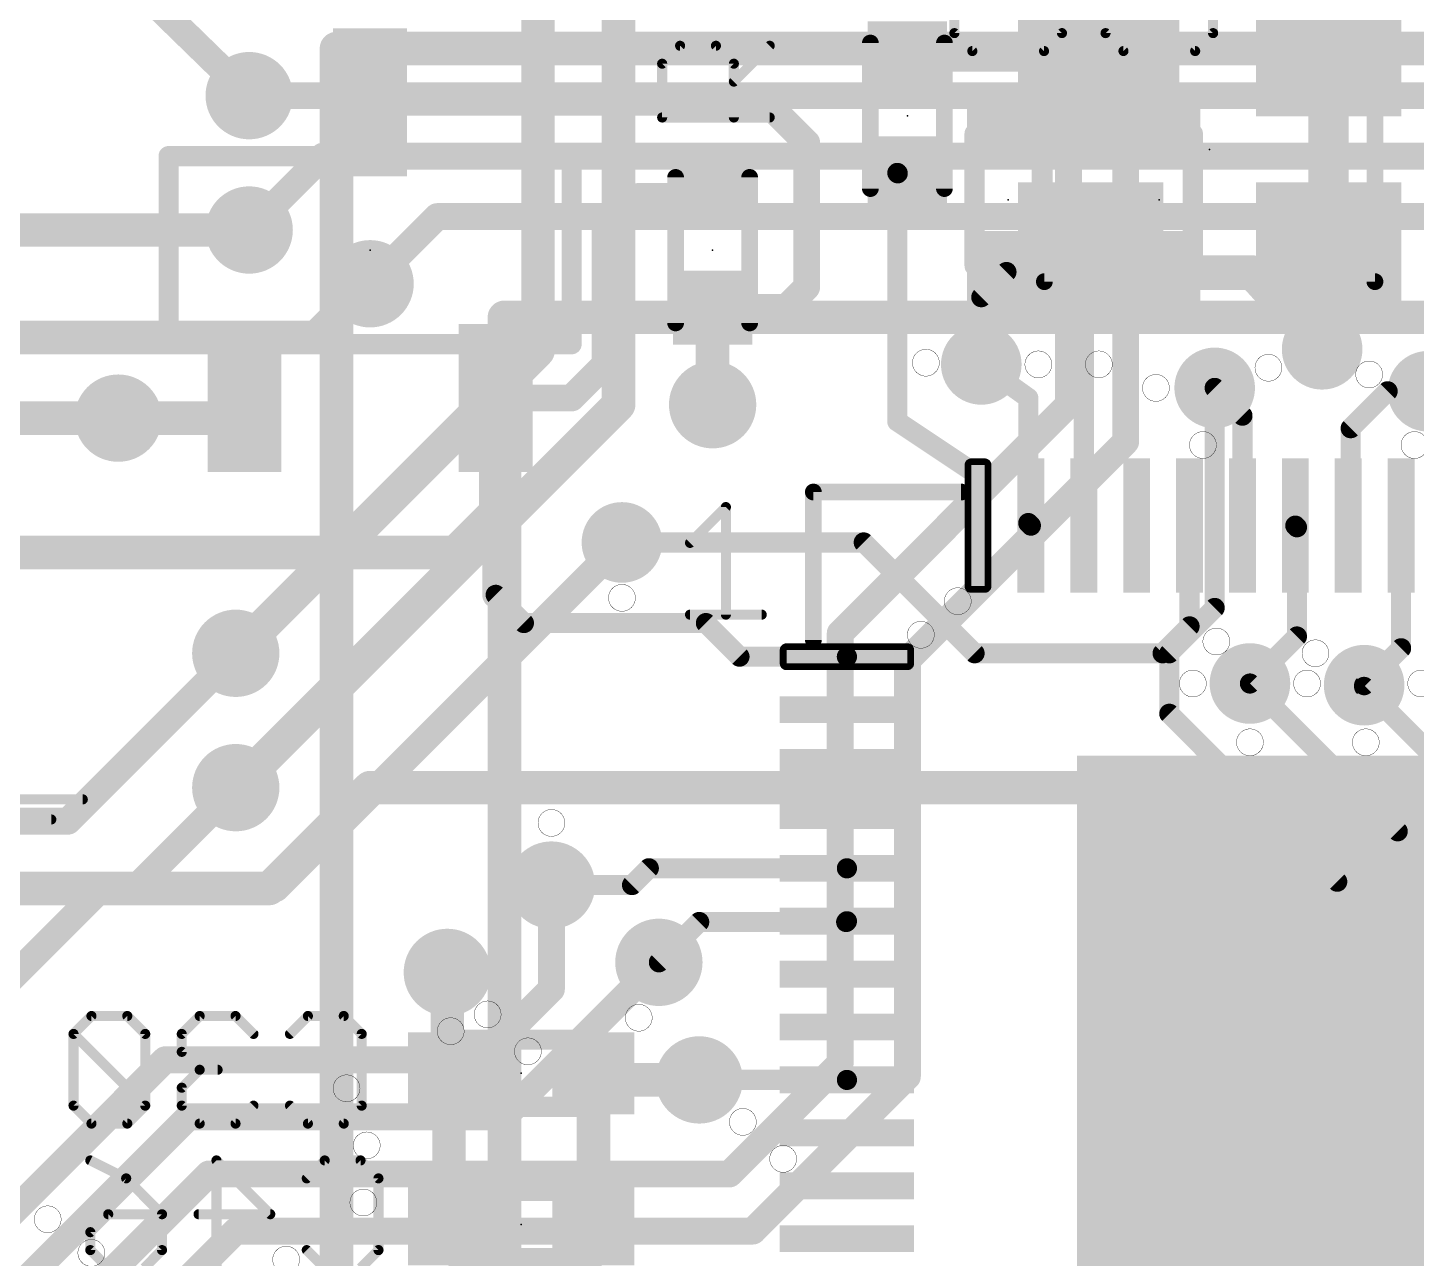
# Model space of a CAD drawing. Extents: x -18 to 144, y -21 to 125.
# Drawn here: x 43.38 to 53.89, y 69.85 to 79.15 of the extents above; entities that cross this region are included whole.
import ezdxf

# ---------------------------------------------------------------- set-up
doc = ezdxf.new("R2010")
doc.units = 0
for name, color, linetype in [('1', 22, 'CONTINUOUS'), ('114', 4, 'CONTINUOUS'), ('15', 23, 'CONTINUOUS'), ('16', 132, 'CONTINUOUS'), ('18', 110, 'CONTINUOUS'), ('2', 110, 'CONTINUOUS'), ('21', 253, 'CONTINUOUS'), ('22', 251, 'CONTINUOUS'), ('23', 53, 'CONTINUOUS'), ('24', 53, 'CONTINUOUS'), ('25', 253, 'CONTINUOUS'), ('28', 251, 'CONTINUOUS')]:
    doc.layers.add(name, color=color, linetype=linetype)

# ---------------------------------------------------------------- blocks, each defined once
blk = doc.blocks.new('RECT')
blk.add_solid([(-0.5, -0.5), (0.5, -0.5), (-0.5, 0.5), (0.5, 0.5)])
blk = doc.blocks.new('RECT32512X162560R50')
at = {"const_width": 0.0508}
blk.add_lwpolyline([(0.0762, -0.4572), (0.0762, 0.4572, 0.4142), (0.0508, 0.4826), (-0.0508, 0.4826, 0.4142), (-0.0762, 0.4572), (-0.0762, -0.4572, 0.4142), (-0.0508, -0.4826), (0.0508, -0.4826, 0.4142)], format="xyb", close=True, dxfattribs=at)
blk.add_solid([(-0.0635, -0.4699), (0.0635, -0.4699), (-0.0635, 0.4699), (0.0635, 0.4699)])
blk = doc.blocks.new('ROUNDV')
at = {"const_width": 0.5}
blk.add_lwpolyline([(0, -0.25, 1), (0, 0.25, 1), (0, -0.25)], format="xyb", dxfattribs=at)

msp = doc.modelspace()

# ---------------------------------------------------------------- linework, layer by layer
at = {"layer": '1'}
for points, const_width in [([(51.2064, 78.8956), (51.2064, 80.6196)], 0.3048), ([(53.224, 78.932), (53.224, 79.8559)], 0.3048), ([(45.0596, 78.6384), (44.069, 79.6036)], 0.2032), ([(53.224, 78.932), (53.224, 77.532)], 0.3048), ([(50.038, 78.921), (51.413, 78.921)], 0.2032), ([(51.362, 78.74), (51.2064, 78.8956)], 0.254), ([(51.362, 78.74), (51.424, 78.932)], 0.254), ([(51.413, 78.921), (51.424, 78.932)], 0.2032), ([(45.974, 78.5876), (48.9712, 78.5876)], 0.2032), ([(48.9712, 78.5876), (49.276, 78.2828)], 0.2032), ([(49.276, 78.2828), (49.276, 77.1906)], 0.2032), ([(49.965, 78.051), (49.9618, 78.0542)], 0.1524), ([(49.9618, 78.0542), (49.9618, 76.1746)], 0.1524), ([(50.038, 78.051), (49.965, 78.051)], 0.1524), ([(47.752, 77.6224), (48.006, 77.8764)], 0.2032), ([(48.006, 77.8764), (48.5362, 77.8764)], 0.2032), ([(48.5362, 77.8764), (48.5648, 77.905)], 0.2032), ([(47.752, 76.6064), (47.752, 77.6224)], 0.2032), ([(51.372, 77.226), (51.424, 77.532)], 0.1524), ([(53.2003, 77.5335), (53.1749, 77.5081)], 0.3048), ([(53.1749, 77.5081), (53.1749, 76.7207)], 0.3048), ([(53.278, 77.532), (53.2003, 77.5335)], 0.3048), ([(53.224, 77.532), (53.278, 77.532)], 0.3048), ([(49.276, 77.1906), (49.1236, 77.0382)], 0.2032), ([(51.372, 75.3872), (51.372, 77.226)], 0.1524), ([(48.5648, 77.035), (48.5648, 76.3016)], 0.254), ([(48.568, 77.0382), (48.5648, 77.035)], 0.2032), ([(49.1236, 77.0382), (48.568, 77.0382)], 0.2032), ([(47.498, 76.3524), (47.752, 76.6064)], 0.2032), ([(50.5968, 76.6064), (50.9524, 76.3524)], 0.1524), ([(44.8716, 76.2), (45.024, 76.3524)], 0.254), ([(46.924, 76.3524), (46.924, 75.4888)], 0.254), ([(46.924, 76.3524), (47.498, 76.3524)], 0.2032), ([(52.572, 76.2187), (52.3621, 76.4286)], 0.1524), ([(53.3908, 76.1238), (53.6702, 76.4032)], 0.1524), ([(53.6702, 76.4032), (53.975, 76.4032)], 0.1524), ([(50.9524, 76.3524), (50.9524, 75.4068)], 0.1524), ([(42.8498, 76.2), (44.069, 76.2)], 0.254), ([(44.069, 76.2), (44.8716, 76.2)], 0.254), ([(49.9618, 76.1746), (50.572, 75.7682)], 0.1524), ([(52.572, 75.3872), (52.572, 76.2187)], 0.1524), ([(53.3908, 75.3872), (53.3908, 76.1238)], 0.1524), ([(50.572, 75.7682), (50.572, 75.3872)], 0.1524), ([(46.6192, 75.184), (46.924, 75.4888)], 0.254), ([(46.924, 75.4888), (46.924, 74.864)], 0.2032), ([(50.9524, 75.4068), (50.972, 75.3872)], 0.1524), ([(52.172, 75.3872), (52.172, 74.6256)], 0.1524), ([(52.972, 75.3872), (52.9844, 75.3748)], 0.1524), ([(52.9844, 75.3748), (52.9844, 74.549)], 0.1524), ([(53.372, 75.3872), (53.3527, 75.3872)], 0.1524), ([(53.372, 75.3872), (53.3908, 75.3872)], 0.1524), ([(53.772, 75.3872), (53.772, 74.4599)], 0.1524), ([(42.926, 75.184), (46.6192, 75.184)], 0.254), ([(49.7078, 75.2602), (47.879, 75.2602)], 0.1524), ([(50.546, 74.422), (49.7078, 75.2602)], 0.1524), ([(47.1374, 74.6506), (46.924, 74.864)], 0.1524), ([(48.514, 74.6506), (47.1374, 74.6506)], 0.1524), ([(48.514, 74.6506), (48.768, 74.3966)], 0.1524), ([(52.172, 74.6256), (51.9684, 74.422)], 0.1524), ([(52.9844, 74.549), (52.6288, 74.1934)], 0.1524), ([(44.958, 74.422), (43.688, 73.152)], 0.2032), ([(48.768, 74.3966), (49.5802, 74.3966)], 0.1524), ([(49.5548, 74.3966), (49.5808, 74.396)], 0.1524), ([(49.5802, 74.3966), (49.5808, 74.396)], 0.1524), ([(51.9684, 74.422), (50.546, 74.422)], 0.1524), ([(53.772, 74.4599), (53.4924, 74.1807)], 0.1524), ([(44.9352, 73.3832), (44.196, 72.644)], 0.2032), ([(44.958, 73.406), (44.9352, 73.406)], 0.2032), ([(44.9352, 73.406), (44.9352, 73.3832)], 0.2032), ([(43.688, 73.152), (40.168, 73.152)], 0.2032), ([(47.9552, 72.6694), (48.0822, 72.7964)], 0.1524), ([(48.0822, 72.7964), (49.5804, 72.7964)], 0.1524), ([(49.5804, 72.7964), (49.5808, 72.796)], 0.1524), ([(44.196, 72.644), (40.414, 72.644)], 0.2032), ([(47.3456, 72.6694), (47.9552, 72.6694)], 0.1524), ([(48.1584, 72.0852), (48.4632, 72.39)], 0.1524), ([(48.4632, 72.39), (49.5748, 72.39)], 0.1524), ([(49.5748, 72.39), (49.5808, 72.396)], 0.1524), ([(48.4632, 71.1962), (49.5806, 71.1962)], 0.1524), ([(49.5806, 71.1962), (49.5808, 71.196)], 0.1524)]:
    msp.add_lwpolyline(points, dxfattribs=dict(at, const_width=const_width))
for points, const_width in [([(53.3002, 78.932, 1), (53.1478, 78.932)], 0.1524), ([(50.038, 78.9718, 1), (50.038, 78.8702)], 0.1016), ([(51.2513, 78.9405, 1), (51.1615, 78.8507)], 0.127), ([(51.4844, 78.9125, 1), (51.3636, 78.9515)], 0.127), ([(51.3771, 78.9569, 1), (51.4489, 78.8851)], 0.1016), ([(51.4599, 78.8961, 1), (51.3881, 78.9679)], 0.1016), ([(51.413, 78.8702, 1), (51.413, 78.9718)], 0.1016), ([(53.1478, 78.932, 1), (53.3002, 78.932)], 0.1524), ([(51.1302, 78.8956, 1), (51.2826, 78.8956)], 0.1524), ([(51.3016, 78.7595, 1), (51.4224, 78.7205)], 0.127), ([(51.3171, 78.6951, 1), (51.4069, 78.7849)], 0.127), ([(45.0241, 78.602, 1), (45.0951, 78.6748)], 0.1016), ([(45.974, 78.6384, 1), (45.974, 78.5368)], 0.1016), ([(49.0071, 78.6235, 1), (48.9353, 78.5517)], 0.1016), ([(48.9712, 78.5368, 1), (48.9712, 78.6384)], 0.1016), ([(49.3268, 78.2828, 1), (49.2252, 78.2828)], 0.1016), ([(49.2401, 78.2469, 1), (49.3119, 78.3187)], 0.1016), ([(49.9999, 78.0542, 1), (49.9237, 78.0542)], 0.0762), ([(49.9887, 78.0811, 1), (49.9349, 78.0273)], 0.0762), ([(49.965, 78.0891, 1), (49.965, 78.0129)], 0.0762), ([(49.9381, 78.0241, 1), (49.9919, 78.0779)], 0.0762), ([(50.038, 78.0129, 1), (50.038, 78.0891)], 0.0762), ([(48.006, 77.9272, 1), (48.006, 77.8256)], 0.1016), ([(48.0419, 77.8405, 1), (47.9701, 77.9123)], 0.1016), ([(48.5003, 77.9123, 1), (48.5721, 77.8405)], 0.1016), ([(48.6007, 77.8691, 1), (48.5289, 77.9409)], 0.1016), ([(48.5362, 77.8256, 1), (48.5362, 77.9272)], 0.1016), ([(47.8028, 77.6224, 1), (47.7012, 77.6224)], 0.1016), ([(47.7161, 77.6583, 1), (47.7879, 77.5865)], 0.1016), ([(51.4616, 77.5256, 1), (51.3864, 77.5384)], 0.0762), ([(53.2511, 77.5081, 1), (53.0987, 77.5081)], 0.1524), ([(53.121, 77.562, 1), (53.2288, 77.4542)], 0.1524), ([(53.2018, 77.6097, 1), (53.1988, 77.4573)], 0.1524), ([(53.2542, 77.4796, 1), (53.1464, 77.5874)], 0.1524), ([(53.224, 77.6082, 1), (53.224, 77.4558)], 0.1524), ([(53.1478, 77.532, 1), (53.3002, 77.532)], 0.1524), ([(53.2765, 77.4558, 1), (53.2795, 77.6082)], 0.1524), ([(53.278, 77.4558, 1), (53.278, 77.6082)], 0.1524), ([(49.3119, 77.1547, 1), (49.2401, 77.2265)], 0.1016), ([(51.4101, 77.226, 1), (51.3339, 77.226)], 0.0762), ([(49.2252, 77.1906, 1), (49.3268, 77.1906)], 0.1016), ([(51.3344, 77.2324, 1), (51.4096, 77.2196)], 0.0762), ([(48.6283, 77.035, 1), (48.5013, 77.035)], 0.127), ([(48.5289, 77.0709, 1), (48.6007, 76.9991)], 0.1016), ([(48.568, 77.089, 1), (48.568, 76.9874)], 0.1016), ([(48.6039, 77.0023, 1), (48.5321, 77.0741)], 0.1016), ([(49.0877, 77.0741, 1), (49.1595, 77.0023)], 0.1016), ([(49.1236, 76.9874, 1), (49.1236, 77.089)], 0.1016), ([(53.0987, 76.7207, 1), (53.2511, 76.7207)], 0.1524), ([(47.7879, 76.5705, 1), (47.7161, 76.6423)], 0.1016), ([(50.6189, 76.6374, 1), (50.5747, 76.5754)], 0.0762), ([(47.7012, 76.6064, 1), (47.8028, 76.6064)], 0.1016), ([(45.0689, 76.3075, 1), (44.9791, 76.3973)], 0.127), ([(46.9875, 76.3524, 1), (46.8605, 76.3524)], 0.127), ([(46.924, 76.4032, 1), (46.924, 76.3016)], 0.1016), ([(47.498, 76.3016, 1), (47.498, 76.4032)], 0.1016), ([(52.389, 76.4555, 1), (52.3352, 76.4017)], 0.0762), ([(53.6702, 76.4413, 1), (53.6702, 76.3651)], 0.0762), ([(53.6971, 76.3763, 1), (53.6433, 76.4301)], 0.0762), ([(47.4621, 76.3883, 1), (47.5339, 76.3165)], 0.1016), ([(48.5013, 76.3016, 1), (48.6283, 76.3016)], 0.127), ([(50.9905, 76.3524, 1), (50.9143, 76.3524)], 0.0762), ([(50.9303, 76.3214, 1), (50.9745, 76.3834)], 0.0762), ([(44.069, 76.2635, 1), (44.069, 76.1365)], 0.127), ([(44.069, 76.1365, 1), (44.069, 76.2635)], 0.127), ([(44.8267, 76.2449, 1), (44.9165, 76.1551)], 0.127), ([(44.8716, 76.1365, 1), (44.8716, 76.2635)], 0.127), ([(49.9829, 76.2063, 1), (49.9407, 76.1429)], 0.0762), ([(52.6101, 76.2187, 1), (52.5339, 76.2187)], 0.0762), ([(52.5451, 76.1918, 1), (52.5989, 76.2456)], 0.0762), ([(49.9237, 76.1746, 1), (49.9999, 76.1746)], 0.0762), ([(53.4289, 76.1238, 1), (53.3527, 76.1238)], 0.0762), ([(53.3639, 76.1507, 1), (53.4177, 76.0969)], 0.0762), ([(50.6101, 75.7682, 1), (50.5339, 75.7682)], 0.0762), ([(50.5509, 75.7365, 1), (50.5931, 75.7999)], 0.0762), ([(46.9689, 75.4439, 1), (46.8791, 75.5337)], 0.127), ([(46.8605, 75.4888, 1), (46.9875, 75.4888)], 0.127), ([(46.9748, 75.4888, 1), (46.8732, 75.4888)], 0.1016), ([(50.5339, 75.3872, 1), (50.6101, 75.3872)], 0.0762), ([(50.9143, 75.4068, 1), (50.9905, 75.4068)], 0.0762), ([(50.9793, 75.4337, 1), (50.9255, 75.3799)], 0.0762), ([(50.9451, 75.3603, 1), (50.9989, 75.4141)], 0.0762), ([(51.3339, 75.3872, 1), (51.4101, 75.3872)], 0.0762), ([(52.2101, 75.3872, 1), (52.1339, 75.3872)], 0.0762), ([(52.5339, 75.3872, 1), (52.6101, 75.3872)], 0.0762), ([(52.9989, 75.4141, 1), (52.9451, 75.3603)], 0.0762), ([(53.0225, 75.3748, 1), (52.9463, 75.3748)], 0.0762), ([(52.9575, 75.3479, 1), (53.0113, 75.4017)], 0.0762), ([(53.3527, 75.4253, 1), (53.3527, 75.3491)], 0.0762), ([(53.372, 75.4253, 1), (53.372, 75.3491)], 0.0762), ([(53.3527, 75.3872, 1), (53.4289, 75.3872)], 0.0762), ([(53.372, 75.3491, 1), (53.372, 75.4253)], 0.0762), ([(53.3908, 75.3491, 1), (53.3908, 75.4253)], 0.0762), ([(53.8101, 75.3872, 1), (53.7339, 75.3872)], 0.0762), ([(46.6192, 75.1205, 1), (46.6192, 75.2475)], 0.127), ([(47.879, 75.2983, 1), (47.879, 75.2221)], 0.0762), ([(49.7347, 75.2871, 1), (49.6809, 75.2333)], 0.0762), ([(49.7078, 75.2221, 1), (49.7078, 75.2983)], 0.0762), ([(46.5743, 75.2289, 1), (46.6641, 75.1391)], 0.127), ([(46.8732, 74.864, 1), (46.9748, 74.864)], 0.1016), ([(46.9509, 74.8909, 1), (46.8971, 74.8371)], 0.0762), ([(47.1374, 74.6887, 1), (47.1374, 74.6125)], 0.0762), ([(47.1105, 74.6237, 1), (47.1643, 74.6775)], 0.0762), ([(48.5409, 74.6775, 1), (48.4871, 74.6237)], 0.0762), ([(48.514, 74.6125, 1), (48.514, 74.6887)], 0.0762), ([(52.1989, 74.5987, 1), (52.1451, 74.6525)], 0.0762), ([(52.1339, 74.6256, 1), (52.2101, 74.6256)], 0.0762), ([(52.9463, 74.549, 1), (53.0225, 74.549)], 0.0762), ([(53.0113, 74.5221, 1), (52.9575, 74.5759)], 0.0762), ([(44.9939, 74.3861, 1), (44.9221, 74.4579)], 0.1016), ([(48.768, 74.4347, 1), (48.768, 74.3585)], 0.0762), ([(48.7411, 74.3697, 1), (48.7949, 74.4235)], 0.0762), ([(49.5557, 74.4347, 1), (49.5539, 74.3585)], 0.0762), ([(49.6071, 74.4235, 1), (49.5533, 74.3697)], 0.0762), ([(49.5539, 74.3691, 1), (49.6077, 74.4229)], 0.0762), ([(49.5799, 74.3579, 1), (49.5817, 74.4341)], 0.0762), ([(49.5802, 74.3585, 1), (49.5802, 74.4347)], 0.0762), ([(50.546, 74.4601, 1), (50.546, 74.3839)], 0.0762), ([(50.5191, 74.3951, 1), (50.5729, 74.4489)], 0.0762), ([(51.9415, 74.4489, 1), (51.9953, 74.3951)], 0.0762), ([(51.9684, 74.3839, 1), (51.9684, 74.4601)], 0.0762), ([(53.7339, 74.4599, 1), (53.8101, 74.4599)], 0.0762), ([(53.7989, 74.4329, 1), (53.7451, 74.4869)], 0.0762), ([(52.6019, 74.2203, 1), (52.6557, 74.1665)], 0.0762), ([(53.4655, 74.2077, 1), (53.5193, 74.1537)], 0.0762), ([(44.9352, 73.4568, 1), (44.9352, 73.3552)], 0.1016), ([(44.986, 73.406, 1), (44.8844, 73.406)], 0.1016), ([(44.8844, 73.3832, 1), (44.986, 73.3832)], 0.1016), ([(44.9711, 73.3473, 1), (44.8993, 73.4191)], 0.1016), ([(44.958, 73.3552, 1), (44.958, 73.4568)], 0.1016), ([(43.6521, 73.1879, 1), (43.7239, 73.1161)], 0.1016), ([(43.688, 73.1012, 1), (43.688, 73.2028)], 0.1016), ([(48.0822, 72.8345, 1), (48.0822, 72.7583)], 0.0762), ([(48.1091, 72.7695, 1), (48.0553, 72.8233)], 0.0762), ([(49.6073, 72.8233, 1), (49.5535, 72.7695)], 0.0762), ([(49.5539, 72.7691, 1), (49.6077, 72.8229)], 0.0762), ([(49.5804, 72.7583, 1), (49.5804, 72.8345)], 0.0762), ([(44.1601, 72.6799, 1), (44.2319, 72.6081)], 0.1016), ([(44.196, 72.5932, 1), (44.196, 72.6948)], 0.1016), ([(47.3456, 72.7075, 1), (47.3456, 72.6313)], 0.0762), ([(47.9283, 72.6963, 1), (47.9821, 72.6425)], 0.0762), ([(47.9552, 72.6313, 1), (47.9552, 72.7075)], 0.0762), ([(48.4632, 72.4281, 1), (48.4632, 72.3519)], 0.0762), ([(48.4901, 72.3631, 1), (48.4363, 72.4169)], 0.0762), ([(49.6077, 72.3691, 1), (49.5539, 72.4229)], 0.0762), ([(49.5748, 72.3519, 1), (49.5748, 72.4281)], 0.0762), ([(49.5479, 72.4169, 1), (49.6017, 72.3631)], 0.0762), ([(48.1315, 72.1121, 1), (48.1853, 72.0583)], 0.0762), ([(48.4632, 71.2343, 1), (48.4632, 71.1581)], 0.0762), ([(49.6075, 71.2231, 1), (49.5537, 71.1693)], 0.0762), ([(49.5539, 71.1691, 1), (49.6077, 71.2229)], 0.0762), ([(49.5806, 71.1581, 1), (49.5806, 71.2343)], 0.0762)]:
    msp.add_lwpolyline(points, format="xyb", dxfattribs=dict(at, const_width=const_width))
at = {"layer": '114', "const_width": 0.0025}
for points in [[(50.1777, 76.5175, 1), (50.1777, 76.7207, 1), (50.1777, 76.5175)], [(51.0286, 76.5048, 1), (51.0286, 76.708, 1), (51.0286, 76.5048)], [(51.4858, 76.5048, 1), (51.4858, 76.708, 1), (51.4858, 76.5048)], [(52.7685, 76.4794, 1), (52.7685, 76.6826, 1), (52.7685, 76.4794)], [(53.5305, 76.4286, 1), (53.5305, 76.6318, 1), (53.5305, 76.4286)], [(51.9176, 76.327, 1), (51.9176, 76.5302, 1), (51.9176, 76.327)], [(52.2732, 75.8952, 1), (52.2732, 76.0984, 1), (52.2732, 75.8952)], [(53.8734, 75.8952, 1), (53.8734, 76.0984, 1), (53.8734, 75.8952)], [(47.879, 74.7395, 1), (47.879, 74.9427, 1), (47.879, 74.7395)], [(50.419, 74.7141, 1), (50.419, 74.9173, 1), (50.419, 74.7141)], [(50.1396, 74.4601, 1), (50.1396, 74.6633, 1), (50.1396, 74.4601)], [(52.3748, 74.4093, 1), (52.3748, 74.6125, 1), (52.3748, 74.4093)], [(53.1241, 74.3204, 1), (53.1241, 74.5236, 1), (53.1241, 74.3204)], [(52.197, 74.0918, 1), (52.197, 74.295, 1), (52.197, 74.0918)], [(53.0606, 74.0918, 1), (53.0606, 74.295, 1), (53.0606, 74.0918)], [(53.9242, 74.0918, 1), (53.9242, 74.295, 1), (53.9242, 74.0918)], [(52.6288, 73.6473, 1), (52.6288, 73.8505, 1), (52.6288, 73.6473)], [(53.5051, 73.6473, 1), (53.5051, 73.8505, 1), (53.5051, 73.6473)], [(47.3456, 73.0377, 1), (47.3456, 73.2409, 1), (47.3456, 73.0377)], [(46.863, 71.5899, 1), (46.863, 71.7931, 1), (46.863, 71.5899)], [(48.006, 71.5645, 1), (48.006, 71.7677, 1), (48.006, 71.5645)], [(46.5836, 71.4629, 1), (46.5836, 71.6661, 1), (46.5836, 71.4629)], [(47.1678, 71.3105, 1), (47.1678, 71.5137, 1), (47.1678, 71.3105)], [(45.7962, 71.0311, 1), (45.7962, 71.2343, 1), (45.7962, 71.0311)], [(48.7934, 70.7771, 1), (48.7934, 70.9803, 1), (48.7934, 70.7771)], [(45.9486, 70.5993, 1), (45.9486, 70.8025, 1), (45.9486, 70.5993)], [(49.0982, 70.4977, 1), (49.0982, 70.7009, 1), (49.0982, 70.4977)], [(45.9232, 70.1675, 1), (45.9232, 70.3707, 1), (45.9232, 70.1675)], [(43.5356, 70.0405, 1), (43.5356, 70.2437, 1), (43.5356, 70.0405)], [(43.8658, 69.7865, 1), (43.8658, 69.9897, 1), (43.8658, 69.7865)], [(45.339, 69.7357, 1), (45.339, 69.9389, 1), (45.339, 69.7357)]]:
    msp.add_lwpolyline(points, format="xyb", dxfattribs=at)
at = {"layer": '15'}
for points, const_width in [([(66.04, 78.994), (45.72, 78.994)], 0.254), ([(45.72, 78.994), (45.72, 59.69)], 0.254), ([(65.024, 78.6384), (45.0596, 78.6384)], 0.2032), ([(45.6184, 78.1812), (45.0596, 77.6224)], 0.2032), ([(61.3156, 78.1812), (45.6184, 78.1812)], 0.2032), ([(46.482, 77.724), (45.974, 77.216)], 0.2032), ([(60.452, 77.724), (46.482, 77.724)], 0.2032), ([(46.99, 76.962), (64.77, 76.962)], 0.254), ([(46.99, 60.96), (46.99, 76.962)], 0.254)]:
    msp.add_lwpolyline(points, dxfattribs=dict(at, const_width=const_width))
for points, const_width in [([(45.72, 79.0575, 1), (45.72, 78.9305)], 0.127), ([(45.7835, 78.994, 1), (45.6565, 78.994)], 0.127), ([(45.0596, 78.6892, 1), (45.0596, 78.5876)], 0.1016), ([(45.6184, 78.232, 1), (45.6184, 78.1304)], 0.1016), ([(45.6543, 78.1453, 1), (45.5825, 78.2171)], 0.1016), ([(46.482, 77.7748, 1), (46.482, 77.6732)], 0.1016), ([(46.5179, 77.6881, 1), (46.4461, 77.7599)], 0.1016), ([(45.0237, 77.6583, 1), (45.0955, 77.5865)], 0.1016), ([(45.9381, 77.2519, 1), (46.0099, 77.1801)], 0.1016), ([(46.99, 77.0255, 1), (46.99, 76.8985)], 0.127), ([(47.0535, 76.962, 1), (46.9265, 76.962)], 0.127)]:
    msp.add_lwpolyline(points, format="xyb", dxfattribs=dict(at, const_width=const_width))
at = {"layer": '16'}
for points, const_width in [([(47.244, 76.708), (47.244, 81.28)], 0.254), ([(51.943, 78.3971), (51.943, 80.6196)], 0.3048), ([(47.8536, 76.3016), (47.8536, 80.1116)], 0.254), ([(51.943, 78.3971), (50.8, 78.3971)], 0.254), ([(45.0596, 77.6224), (34.3916, 77.6224)], 0.254), ([(50.8, 77.3049), (51.943, 77.3049)], 0.254), ([(51.943, 77.3049), (52.6415, 77.3049)], 0.254), ([(52.6415, 77.3049), (53.1749, 76.7207)], 0.254), ([(45.974, 77.216), (45.5676, 76.8096)], 0.254), ([(50.7873, 77.3049), (50.5968, 77.1144)], 0.1524), ([(50.8, 77.3049), (50.7873, 77.3049)], 0.1524), ([(50.5968, 77.1144), (50.5968, 76.6064)], 0.1524), ([(45.5676, 76.8096), (36.4744, 76.8096)], 0.254), ([(44.958, 74.422), (47.244, 76.708)], 0.254), ([(54.3052, 76.7334), (53.975, 76.4032)], 0.2032), ([(44.958, 73.406), (47.8536, 76.3016)], 0.254), ([(45.974, 73.406), (45.212, 72.644)], 0.254), ([(57.912, 73.406), (45.974, 73.406)], 0.254), ([(45.212, 72.644), (35.456, 72.644)], 0.254), ([(46.5582, 71.3867), (46.5582, 72.009)], 0.254), ([(46.5709, 71.247), (46.5582, 71.3867)], 0.254), ([(46.5709, 70.104), (46.5709, 71.247)], 0.254), ([(47.6631, 71.247), (47.6631, 71.2089)], 0.254), ([(47.6631, 71.247), (47.6631, 70.104)], 0.254), ([(47.6631, 71.2089), (47.7012, 71.1962)], 0.254), ([(47.7012, 71.1962), (48.4632, 71.1962)], 0.254), ([(47.6631, 70.104), (47.6504, 70.104)], 0.254), ([(47.6504, 70.104), (47.6504, 69.7484)], 0.1524)]:
    msp.add_lwpolyline(points, dxfattribs=dict(at, const_width=const_width))
for points, const_width in [([(50.8, 78.4606, 1), (50.8, 78.3336)], 0.127), ([(51.8668, 78.3971, 1), (52.0192, 78.3971)], 0.1524), ([(51.943, 78.3336, 1), (51.943, 78.4606)], 0.127), ([(45.0596, 77.5589, 1), (45.0596, 77.6859)], 0.127), ([(50.8, 77.3684, 1), (50.8, 77.2414)], 0.127), ([(51.943, 77.3684, 1), (51.943, 77.2414)], 0.127), ([(51.943, 77.2414, 1), (51.943, 77.3684)], 0.127), ([(52.6884, 77.3477, 1), (52.5946, 77.2621)], 0.127), ([(52.6415, 77.2414, 1), (52.6415, 77.3684)], 0.127), ([(46.0189, 77.1711, 1), (45.9291, 77.2609)], 0.127), ([(50.7873, 77.343, 1), (50.7873, 77.2668)], 0.0762), ([(50.8142, 77.278, 1), (50.7604, 77.3318)], 0.0762), ([(50.8, 77.2668, 1), (50.8, 77.343)], 0.0762), ([(50.6349, 77.1144, 1), (50.5587, 77.1144)], 0.0762), ([(50.5699, 77.1413, 1), (50.6237, 77.0875)], 0.0762), ([(45.5227, 76.8545, 1), (45.6125, 76.7647)], 0.127), ([(45.5676, 76.7461, 1), (45.5676, 76.8731)], 0.127), ([(47.1805, 76.708, 1), (47.3075, 76.708)], 0.127), ([(47.2889, 76.6631, 1), (47.1991, 76.7529)], 0.127), ([(53.128, 76.6779, 1), (53.2218, 76.7635)], 0.127), ([(50.5587, 76.6064, 1), (50.6349, 76.6064)], 0.0762), ([(53.9391, 76.4391, 1), (54.0109, 76.3673)], 0.1016), ([(47.7901, 76.3016, 1), (47.9171, 76.3016)], 0.127), ([(47.8985, 76.2567, 1), (47.8087, 76.3465)], 0.127), ([(44.9131, 74.4669, 1), (45.0029, 74.3771)], 0.127), ([(44.9131, 73.4509, 1), (45.0029, 73.3611)], 0.127), ([(45.974, 73.4695, 1), (45.974, 73.3425)], 0.127), ([(46.0189, 73.3611, 1), (45.9291, 73.4509)], 0.127), ([(45.1671, 72.6889, 1), (45.2569, 72.5991)], 0.127), ([(45.212, 72.5805, 1), (45.212, 72.7075)], 0.127), ([(46.6217, 72.009, 1), (46.4947, 72.009)], 0.127), ([(46.6214, 71.3924, 1), (46.495, 71.381)], 0.127), ([(46.4947, 71.3867, 1), (46.6217, 71.3867)], 0.127), ([(46.6344, 71.247, 1), (46.5074, 71.247)], 0.127), ([(46.5077, 71.2413, 1), (46.6341, 71.2527)], 0.127), ([(47.7266, 71.247, 1), (47.5996, 71.247)], 0.127), ([(47.7266, 71.247, 1), (47.5996, 71.247)], 0.127), ([(47.6832, 71.2691, 1), (47.643, 71.1487)], 0.127), ([(47.7012, 71.2597, 1), (47.7012, 71.1327)], 0.127), ([(47.6811, 71.136, 1), (47.7213, 71.2564)], 0.127), ([(48.4632, 71.1327, 1), (48.4632, 71.2597)], 0.127), ([(47.5996, 71.2089, 1), (47.7266, 71.2089)], 0.127), ([(46.5074, 70.104, 1), (46.6344, 70.104)], 0.127), ([(47.6504, 70.1675, 1), (47.6504, 70.0405)], 0.127), ([(47.5996, 70.104, 1), (47.7266, 70.104)], 0.127), ([(47.6885, 70.104, 1), (47.6123, 70.104)], 0.0762), ([(47.6631, 70.0405, 1), (47.6631, 70.1675)], 0.127)]:
    msp.add_lwpolyline(points, format="xyb", dxfattribs=dict(at, const_width=const_width))
at = {"layer": '2'}
for points, const_width in [([(51.2572, 76.3016), (51.2572, 80.5307)], 0.2032), ([(51.689, 76.0222), (51.689, 80.1624)], 0.2032), ([(52.3621, 76.4286), (52.3621, 74.7649)], 0.1524), ([(49.53, 74.5744), (51.2572, 76.3016)], 0.2032), ([(50.038, 74.3712), (51.689, 76.0222)], 0.2032), ([(47.879, 75.2602), (45.2628, 72.644)], 0.2032), ([(52.3621, 74.7649), (52.0192, 74.422)], 0.1524), ([(49.53, 71.3232), (49.53, 74.5744)], 0.2032), ([(50.038, 71.2216), (50.038, 74.3712)], 0.2032), ([(52.0192, 74.422), (52.0192, 73.9648)], 0.1524), ([(52.6288, 74.1934), (53.7464, 73.0758)], 0.1524), ([(53.4924, 74.1807), (53.4924, 74.168)], 0.2032), ([(53.4924, 74.168), (54.2036, 73.4568)], 0.1524), ([(52.0192, 73.9648), (53.2892, 72.6948)], 0.1524), ([(53.7464, 73.0758), (56.769, 73.0758)], 0.1524), ([(42.164, 70.866), (43.942, 72.644)], 0.2032), ([(43.942, 72.644), (45.2628, 72.644)], 0.2032), ([(47.3456, 71.882), (47.3456, 72.6694)], 0.2032), ([(53.2892, 72.6948), (56.9468, 72.6948)], 0.1524), ([(48.1584, 72.0852), (46.99, 70.9168)], 0.2032), ([(46.8122, 71.3486), (47.3456, 71.882)], 0.2032), ([(42.418, 69.342), (44.4246, 71.3486)], 0.2032), ([(44.4246, 71.3486), (46.8122, 71.3486)], 0.2032), ([(48.6918, 70.485), (49.53, 71.3232)], 0.2032), ([(48.8696, 70.0532), (50.038, 71.2216)], 0.2032), ([(42.8498, 69.1642), (44.6024, 70.9168)], 0.2032), ([(44.6024, 70.9168), (46.99, 70.9168)], 0.2032), ([(43.2816, 69.0118), (44.7548, 70.485)], 0.2032), ([(44.7548, 70.485), (48.6918, 70.485)], 0.2032), ([(43.7134, 68.8086), (44.958, 70.0532)], 0.2032), ([(44.958, 70.0532), (48.8696, 70.0532)], 0.2032)]:
    msp.add_lwpolyline(points, dxfattribs=dict(at, const_width=const_width))
for points, const_width in [([(52.4002, 76.4286, 1), (52.324, 76.4286)], 0.0762), ([(51.2064, 76.3016, 1), (51.308, 76.3016)], 0.1016), ([(51.2931, 76.2657, 1), (51.2213, 76.3375)], 0.1016), ([(51.6382, 76.0222, 1), (51.7398, 76.0222)], 0.1016), ([(51.7249, 75.9863, 1), (51.6531, 76.0581)], 0.1016), ([(47.9149, 75.2243, 1), (47.8431, 75.2961)], 0.1016), ([(52.324, 74.7649, 1), (52.4002, 74.7649)], 0.0762), ([(52.389, 74.738, 1), (52.3352, 74.7918)], 0.0762), ([(49.5808, 74.5744, 1), (49.4792, 74.5744)], 0.1016), ([(49.4941, 74.6103, 1), (49.5659, 74.5385)], 0.1016), ([(50.0888, 74.3712, 1), (49.9872, 74.3712)], 0.1016), ([(50.0021, 74.4071, 1), (50.0739, 74.3353)], 0.1016), ([(52.0573, 74.422, 1), (51.9811, 74.422)], 0.0762), ([(51.9923, 74.4489, 1), (52.0461, 74.3951)], 0.0762), ([(52.6557, 74.2203, 1), (52.6019, 74.1665)], 0.0762), ([(53.5432, 74.1807, 1), (53.4416, 74.1807)], 0.1016), ([(53.4416, 74.168, 1), (53.5432, 74.168)], 0.1016), ([(53.5193, 74.1949, 1), (53.4655, 74.1411)], 0.0762), ([(52.0461, 73.9917, 1), (51.9923, 73.9379)], 0.0762), ([(51.9811, 73.9648, 1), (52.0573, 73.9648)], 0.0762), ([(53.7464, 73.1139, 1), (53.7464, 73.0377)], 0.0762), ([(53.7195, 73.0489, 1), (53.7733, 73.1027)], 0.0762), ([(43.942, 72.6948, 1), (43.942, 72.5932)], 0.1016), ([(43.9779, 72.6081, 1), (43.9061, 72.6799)], 0.1016), ([(45.2269, 72.6799, 1), (45.2987, 72.6081)], 0.1016), ([(45.2628, 72.5932, 1), (45.2628, 72.6948)], 0.1016), ([(47.3964, 72.6694, 1), (47.2948, 72.6694)], 0.1016), ([(53.2892, 72.7329, 1), (53.2892, 72.6567)], 0.0762), ([(53.2623, 72.6679, 1), (53.3161, 72.7217)], 0.0762), ([(48.1943, 72.0493, 1), (48.1225, 72.1211)], 0.1016), ([(47.3815, 71.8461, 1), (47.3097, 71.9179)], 0.1016), ([(47.2948, 71.882, 1), (47.3964, 71.882)], 0.1016), ([(44.4246, 71.3994, 1), (44.4246, 71.2978)], 0.1016), ([(44.4605, 71.3127, 1), (44.3887, 71.3845)], 0.1016), ([(46.7763, 71.3845, 1), (46.8481, 71.3127)], 0.1016), ([(46.8122, 71.2978, 1), (46.8122, 71.3994)], 0.1016), ([(49.5659, 71.2873, 1), (49.4941, 71.3591)], 0.1016), ([(49.4792, 71.3232, 1), (49.5808, 71.3232)], 0.1016), ([(50.0739, 71.1857, 1), (50.0021, 71.2575)], 0.1016), ([(49.9872, 71.2216, 1), (50.0888, 71.2216)], 0.1016), ([(44.6024, 70.9676, 1), (44.6024, 70.866)], 0.1016), ([(44.6383, 70.8809, 1), (44.5665, 70.9527)], 0.1016), ([(46.9541, 70.9527, 1), (47.0259, 70.8809)], 0.1016), ([(46.99, 70.866, 1), (46.99, 70.9676)], 0.1016), ([(44.7548, 70.5358, 1), (44.7548, 70.4342)], 0.1016), ([(44.7907, 70.4491, 1), (44.7189, 70.5209)], 0.1016), ([(48.6559, 70.5209, 1), (48.7277, 70.4491)], 0.1016), ([(48.6918, 70.4342, 1), (48.6918, 70.5358)], 0.1016), ([(44.958, 70.104, 1), (44.958, 70.0024)], 0.1016), ([(44.9939, 70.0173, 1), (44.9221, 70.0891)], 0.1016), ([(48.8696, 70.0024, 1), (48.8696, 70.104)], 0.1016), ([(48.8337, 70.0891, 1), (48.9055, 70.0173)], 0.1016)]:
    msp.add_lwpolyline(points, format="xyb", dxfattribs=dict(at, const_width=const_width))
at = {"layer": '21'}
for points, const_width in [([(51.074, 77.232), (51.074, 79.232)], 0.127), ([(53.574, 79.232), (53.574, 77.232)], 0.127), ([(49.758, 77.936), (49.758, 79.036)], 0.127), ([(50.318, 77.936), (50.318, 79.036)], 0.127), ([(47.498, 78.1812), (44.45, 78.1812)], 0.1524), ([(44.45, 78.1812), (44.45, 76.7588)], 0.1524), ([(47.498, 76.7588), (47.498, 78.1812)], 0.1524), ([(48.2848, 78.02), (48.2848, 76.92)], 0.127), ([(48.8448, 78.02), (48.8448, 76.92)], 0.127), ([(53.574, 77.232), (51.074, 77.232)], 0.127), ([(44.45, 76.7588), (47.498, 76.7588)], 0.1524), ([(49.3268, 74.5236), (49.3268, 75.6412)], 0.127), ([(49.3268, 75.6412), (50.4444, 75.6412)], 0.127), ([(48.3939, 75.2564), (48.6651, 75.5276)], 0.0762), ([(48.6651, 75.5276), (48.6651, 74.7141)], 0.0762), ([(48.3939, 74.7141), (48.9363, 74.7141)], 0.0762), ([(40.5268, 73.3171), (43.8012, 73.3171)], 0.0762), ([(43.0207, 73.1654), (43.563, 73.1654)], 0.0762)]:
    msp.add_lwpolyline(points, dxfattribs=dict(at, const_width=const_width))
for points, const_width in [([(49.7898, 79.036, 1), (49.7263, 79.036)], 0.0635), ([(50.3498, 79.036, 1), (50.2863, 79.036)], 0.0635), ([(44.45, 78.2193, 1), (44.45, 78.1431)], 0.0762), ([(44.4881, 78.1812, 1), (44.4119, 78.1812)], 0.0762), ([(47.5361, 78.1812, 1), (47.4599, 78.1812)], 0.0762), ([(47.498, 78.1431, 1), (47.498, 78.2193)], 0.0762), ([(48.3166, 78.02, 1), (48.2531, 78.02)], 0.0635), ([(48.8766, 78.02, 1), (48.813, 78.02)], 0.0635), ([(49.7263, 77.936, 1), (49.7898, 77.936)], 0.0635), ([(50.2863, 77.936, 1), (50.3498, 77.936)], 0.0635), ([(51.074, 77.2638, 1), (51.074, 77.2002)], 0.0635), ([(53.574, 77.2002, 1), (53.574, 77.2638)], 0.0635), ([(51.0423, 77.232, 1), (51.1058, 77.232)], 0.0635), ([(53.5423, 77.232, 1), (53.6058, 77.232)], 0.0635), ([(48.2531, 76.92, 1), (48.3166, 76.92)], 0.0635), ([(48.813, 76.92, 1), (48.8766, 76.92)], 0.0635), ([(44.45, 76.7969, 1), (44.45, 76.7207)], 0.0762), ([(44.4119, 76.7588, 1), (44.4881, 76.7588)], 0.0762), ([(47.4599, 76.7588, 1), (47.5361, 76.7588)], 0.0762), ([(47.498, 76.7207, 1), (47.498, 76.7969)], 0.0762), ([(49.3268, 75.673, 1), (49.3268, 75.6094)], 0.0635), ([(49.3586, 75.6412, 1), (49.2951, 75.6412)], 0.0635), ([(50.4444, 75.6094, 1), (50.4444, 75.673)], 0.0635), ([(48.6841, 75.5276, 1), (48.646, 75.5276)], 0.0381), ([(48.6786, 75.5141, 1), (48.6516, 75.5411)], 0.0381), ([(48.3805, 75.2699, 1), (48.4074, 75.243)], 0.0381), ([(48.3939, 74.7331, 1), (48.3939, 74.6951)], 0.0381), ([(48.646, 74.7141, 1), (48.6841, 74.7141)], 0.0381), ([(48.9363, 74.6951, 1), (48.9363, 74.7331)], 0.0381), ([(49.2951, 74.5236, 1), (49.3586, 74.5236)], 0.0635), ([(43.8012, 73.2981, 1), (43.8012, 73.3362)], 0.0381), ([(43.563, 73.1463, 1), (43.563, 73.1844)], 0.0381)]:
    msp.add_lwpolyline(points, format="xyb", dxfattribs=dict(at, const_width=const_width))
at = {"layer": '22', "const_width": 0.1524}
for points in [[(50.546, 77.351), (50.546, 78.351)], [(51.054, 78.351), (51.054, 77.351)], [(51.689, 77.351), (51.689, 78.351)], [(52.197, 78.351), (52.197, 77.351)], [(46.617, 71.501), (47.617, 71.501)], [(47.617, 70.993), (46.617, 70.993)], [(46.617, 70.358), (47.617, 70.358)], [(47.617, 69.85), (46.617, 69.85)]]:
    msp.add_lwpolyline(points, dxfattribs=at)
at = {"layer": '22', "const_width": 0.0762}
for points in [[(50.5841, 78.351, 1), (50.5079, 78.351)], [(51.0921, 78.351, 1), (51.0159, 78.351)], [(51.7271, 78.351, 1), (51.6509, 78.351)], [(52.2351, 78.351, 1), (52.1589, 78.351)], [(50.5079, 77.351, 1), (50.5841, 77.351)], [(51.0159, 77.351, 1), (51.0921, 77.351)], [(51.6509, 77.351, 1), (51.7271, 77.351)], [(52.1589, 77.351, 1), (52.2351, 77.351)], [(46.617, 71.5391, 1), (46.617, 71.4629)], [(47.617, 71.4629, 1), (47.617, 71.5391)], [(46.617, 71.0311, 1), (46.617, 70.9549)], [(47.617, 70.9549, 1), (47.617, 71.0311)], [(46.617, 70.3961, 1), (46.617, 70.3199)], [(47.617, 70.3199, 1), (47.617, 70.3961)], [(46.617, 69.8881, 1), (46.617, 69.8119)], [(47.617, 69.8119, 1), (47.617, 69.8881)]]:
    msp.add_lwpolyline(points, format="xyb", dxfattribs=at)
at = {"layer": '23'}
for p in [(50.038, 78.486), (52.324, 78.232), (45.974, 77.47), (48.5648, 77.47)]:
    msp.add_point(p, dxfattribs=at)
at = {"layer": '24'}
for p in [(50.8, 77.851), (51.943, 77.851), (47.117, 71.247), (47.117, 70.104)]:
    msp.add_point(p, dxfattribs=at)
at = {"layer": '25', "const_width": 0.0762}
for points in [[(48.1831, 78.88), (48.3187, 79.0156)], [(48.3187, 79.0156), (48.5899, 79.0156)], [(48.5899, 79.0156), (48.7254, 78.88)], [(48.7254, 78.7445), (48.9966, 79.0156)], [(48.1831, 78.4733), (48.1831, 78.88)], [(48.7254, 78.88), (48.7254, 78.4733)], [(48.9966, 78.4733), (48.1831, 78.4733)]]:
    msp.add_lwpolyline(points, dxfattribs=at)
at = {"layer": '25', "const_width": 0.0381}
for points in [[(48.3187, 79.0347, 1), (48.3187, 78.9966)], [(48.3322, 79.0022, 1), (48.3052, 79.0291)], [(48.6033, 79.0291, 1), (48.5764, 79.0022)], [(48.5899, 78.9966, 1), (48.5899, 79.0347)], [(49.0101, 79.0022, 1), (48.9831, 79.0291)], [(48.2022, 78.88, 1), (48.1641, 78.88)], [(48.1696, 78.8935, 1), (48.1966, 78.8666)], [(48.7445, 78.88, 1), (48.7064, 78.88)], [(48.712, 78.8666, 1), (48.7389, 78.8935)], [(48.712, 78.7579, 1), (48.7389, 78.731)], [(48.1831, 78.4924, 1), (48.1831, 78.4543)], [(48.1641, 78.4733, 1), (48.2022, 78.4733)], [(48.7064, 78.4733, 1), (48.7445, 78.4733)], [(48.9966, 78.4543, 1), (48.9966, 78.4924)]]:
    msp.add_lwpolyline(points, format="xyb", dxfattribs=at)
at = {"layer": '28', "const_width": 0.0762}
for points in [[(50.3936, 79.1111), (50.3936, 79.3823)], [(51.2071, 79.3823), (51.2071, 79.1111)], [(51.5366, 79.1111), (51.5366, 79.3823)], [(52.3501, 79.3823), (52.3501, 79.1111)], [(50.5292, 78.9755), (50.3936, 79.1111)], [(51.2071, 79.1111), (51.0715, 78.9755)], [(51.6722, 78.9755), (51.5366, 79.1111)], [(52.3501, 79.1111), (52.2145, 78.9755)], [(51.0715, 78.9755), (50.5292, 78.9755)], [(52.2145, 78.9755), (51.6722, 78.9755)], [(43.8666, 71.6795), (43.731, 71.5439)], [(44.1378, 71.6795), (43.8666, 71.6795)], [(44.2733, 71.5439), (44.1378, 71.6795)], [(44.6852, 71.6795), (44.5496, 71.5439)], [(44.9563, 71.6795), (44.6852, 71.6795)], [(45.0919, 71.5439), (44.9563, 71.6795)], [(45.3682, 71.5439), (45.5038, 71.6795)], [(45.5038, 71.6795), (45.7749, 71.6795)], [(45.7749, 71.6795), (45.9105, 71.5439)], [(43.731, 71.5439), (43.731, 71.0016)], [(44.2733, 71.0016), (43.731, 71.5439)], [(44.2733, 71.0016), (44.2733, 71.5439)], [(44.5496, 71.5439), (44.5496, 71.4083)], [(45.9105, 71.5439), (45.9105, 71.0016)], [(44.5496, 71.4083), (44.6852, 71.2727)], [(44.6852, 71.2727), (44.5496, 71.1372)], [(44.6852, 71.2727), (44.8208, 71.2727)], [(44.5496, 71.1372), (44.5496, 71.0016)], [(43.731, 71.0016), (43.8666, 70.866)], [(44.1378, 70.866), (44.2733, 71.0016)], [(44.5496, 71.0016), (44.6852, 70.866)], [(44.9563, 70.866), (45.0919, 71.0016)], [(45.5038, 70.866), (45.3682, 71.0016)], [(45.9105, 71.0016), (45.7749, 70.866)], [(43.8666, 70.866), (44.1378, 70.866)], [(44.6852, 70.866), (44.9563, 70.866)], [(45.7749, 70.866), (45.5038, 70.866)], [(43.858, 70.5873), (44.1292, 70.4517)], [(44.8122, 69.7738), (44.8122, 70.5873)], [(44.8122, 70.5873), (45.2189, 70.1805)], [(45.4952, 70.4517), (45.6308, 70.5873)], [(45.6308, 70.5873), (45.9019, 70.5873)], [(45.9019, 70.5873), (46.0375, 70.4517)], [(44.1292, 70.4517), (44.4003, 70.1805)], [(46.0375, 70.4517), (46.0375, 69.9094)], [(43.858, 70.045), (43.9936, 70.1805)], [(43.9936, 70.1805), (44.4003, 70.1805)], [(44.4003, 70.1805), (44.4003, 69.9094)], [(45.2189, 70.1805), (44.6766, 70.1805)], [(43.858, 69.9094), (43.858, 70.045)], [(43.9936, 69.7738), (43.858, 69.9094)], [(44.4003, 69.9094), (44.2648, 69.7738)], [(45.6308, 69.7738), (45.4952, 69.9094)], [(46.0375, 69.9094), (45.9019, 69.7738)]]:
    msp.add_lwpolyline(points, dxfattribs=at)
at = {"layer": '28', "const_width": 0.0381}
for points in [[(50.3745, 79.1111, 1), (50.4126, 79.1111)], [(50.4071, 79.1246, 1), (50.3801, 79.0976)], [(51.188, 79.1111, 1), (51.2261, 79.1111)], [(51.2206, 79.0976, 1), (51.1936, 79.1246)], [(51.5175, 79.1111, 1), (51.5556, 79.1111)], [(51.5501, 79.1246, 1), (51.5231, 79.0976)], [(52.331, 79.1111, 1), (52.3691, 79.1111)], [(52.3636, 79.0976, 1), (52.3366, 79.1246)], [(50.5292, 78.9946, 1), (50.5292, 78.9565)], [(50.5157, 78.9621, 1), (50.5427, 78.989)], [(51.058, 78.989, 1), (51.085, 78.9621)], [(51.0715, 78.9565, 1), (51.0715, 78.9946)], [(51.6722, 78.9946, 1), (51.6722, 78.9565)], [(51.6587, 78.9621, 1), (51.6857, 78.989)], [(52.201, 78.989, 1), (52.228, 78.9621)], [(52.2145, 78.9565, 1), (52.2145, 78.9946)], [(43.8666, 71.6985, 1), (43.8666, 71.6604)], [(43.8801, 71.666, 1), (43.8531, 71.693)], [(44.1512, 71.693, 1), (44.1243, 71.666)], [(44.1378, 71.6604, 1), (44.1378, 71.6985)], [(44.6852, 71.6985, 1), (44.6852, 71.6604)], [(44.6986, 71.666, 1), (44.6717, 71.693)], [(44.9698, 71.693, 1), (44.9429, 71.666)], [(44.9563, 71.6604, 1), (44.9563, 71.6985)], [(45.5038, 71.6985, 1), (45.5038, 71.6604)], [(45.5172, 71.666, 1), (45.4903, 71.693)], [(45.7884, 71.693, 1), (45.7614, 71.666)], [(45.7749, 71.6604, 1), (45.7749, 71.6985)], [(43.7445, 71.5574, 1), (43.7175, 71.5304)], [(43.7175, 71.5574, 1), (43.7445, 71.5304)], [(43.7501, 71.5439, 1), (43.712, 71.5439)], [(44.2924, 71.5439, 1), (44.2543, 71.5439)], [(44.2599, 71.5304, 1), (44.2868, 71.5574)], [(44.5686, 71.5439, 1), (44.5305, 71.5439)], [(44.5361, 71.5574, 1), (44.5631, 71.5304)], [(45.0785, 71.5304, 1), (45.1054, 71.5574)], [(45.3547, 71.5574, 1), (45.3816, 71.5304)], [(45.9295, 71.5439, 1), (45.8914, 71.5439)], [(45.897, 71.5304, 1), (45.924, 71.5574)], [(44.5631, 71.4218, 1), (44.5361, 71.3949)], [(44.5305, 71.4083, 1), (44.5686, 71.4083)], [(44.6852, 71.2918, 1), (44.6852, 71.2537)], [(44.6986, 71.2593, 1), (44.6717, 71.2862)], [(44.8208, 71.2537, 1), (44.8208, 71.2918)], [(44.6717, 71.2593, 1), (44.6986, 71.2862)], [(44.5686, 71.1372, 1), (44.5305, 71.1372)], [(44.5361, 71.1506, 1), (44.5631, 71.1237)], [(43.7445, 71.0151, 1), (43.7175, 70.9881)], [(43.712, 71.0016, 1), (43.7501, 71.0016)], [(44.2543, 71.0016, 1), (44.2924, 71.0016)], [(44.2599, 70.9881, 1), (44.2868, 71.0151)], [(44.2868, 70.9881, 1), (44.2599, 71.0151)], [(44.5631, 71.0151, 1), (44.5361, 70.9881)], [(44.5305, 71.0016, 1), (44.5686, 71.0016)], [(45.1054, 70.9881, 1), (45.0785, 71.0151)], [(45.3816, 71.0151, 1), (45.3547, 70.9881)], [(45.8914, 71.0016, 1), (45.9295, 71.0016)], [(45.924, 70.9881, 1), (45.897, 71.0151)], [(43.8666, 70.885, 1), (43.8666, 70.847)], [(43.8531, 70.8525, 1), (43.8801, 70.8795)], [(44.1243, 70.8795, 1), (44.1512, 70.8525)], [(44.1378, 70.847, 1), (44.1378, 70.885)], [(44.6852, 70.885, 1), (44.6852, 70.847)], [(44.6717, 70.8525, 1), (44.6986, 70.8795)], [(44.9429, 70.8795, 1), (44.9698, 70.8525)], [(44.9563, 70.847, 1), (44.9563, 70.885)], [(45.5038, 70.885, 1), (45.5038, 70.847)], [(45.4903, 70.8525, 1), (45.5172, 70.8795)], [(45.7614, 70.8795, 1), (45.7884, 70.8525)], [(45.7749, 70.847, 1), (45.7749, 70.885)], [(43.8665, 70.6043, 1), (43.8495, 70.5703)], [(44.8256, 70.6008, 1), (44.7987, 70.5738)], [(44.8312, 70.5873, 1), (44.7931, 70.5873)], [(45.6308, 70.6063, 1), (45.6308, 70.5682)], [(45.6442, 70.5738, 1), (45.6173, 70.6008)], [(45.9154, 70.6008, 1), (45.8884, 70.5738)], [(45.9019, 70.5682, 1), (45.9019, 70.6063)], [(44.1427, 70.4652, 1), (44.1157, 70.4382)], [(44.1207, 70.4347, 1), (44.1377, 70.4688)], [(45.4817, 70.4652, 1), (45.5086, 70.4382)], [(46.0566, 70.4517, 1), (46.0185, 70.4517)], [(46.024, 70.4382, 1), (46.051, 70.4652)], [(43.9936, 70.1996, 1), (43.9936, 70.1615)], [(44.0071, 70.1671, 1), (43.9801, 70.194)], [(44.4194, 70.1805, 1), (44.3813, 70.1805)], [(44.3869, 70.1671, 1), (44.4138, 70.194)], [(44.4003, 70.1615, 1), (44.4003, 70.1996)], [(44.6766, 70.1996, 1), (44.6766, 70.1615)], [(45.2055, 70.1671, 1), (45.2324, 70.194)], [(45.2189, 70.1615, 1), (45.2189, 70.1996)], [(43.8771, 70.045, 1), (43.839, 70.045)], [(43.8445, 70.0584, 1), (43.8715, 70.0315)], [(43.8715, 69.9229, 1), (43.8445, 69.8959)], [(44.4138, 69.8959, 1), (44.3869, 69.9229)], [(45.5086, 69.9229, 1), (45.4817, 69.8959)], [(46.051, 69.8959, 1), (46.024, 69.9229)], [(43.839, 69.9094, 1), (43.8771, 69.9094)], [(44.3813, 69.9094, 1), (44.4194, 69.9094)], [(46.0185, 69.9094, 1), (46.0566, 69.9094)]]:
    msp.add_lwpolyline(points, format="xyb", dxfattribs=at)

# ---------------------------------------------------------------- block references
at = {"layer": '1'}
for p, xscale, yscale in [((51.424, 78.932), 1.1, 0.9), ((53.224, 78.932), 1.1, 0.9), ((45.974, 78.5876), 0.5588, 1.1176), ((51.424, 77.532), 1.1, 0.9), ((53.224, 77.532), 1.1, 0.9), ((45.024, 76.3524), 0.5588, 1.1176), ((46.924, 76.3524), 0.5588, 1.1176), ((55.372, 69.596), 8.1026, 8.1026)]:
    msp.add_blockref('RECT', p, dxfattribs=dict(at, xscale=xscale, yscale=yscale))
for p, xscale, yscale, rotation in [((50.038, 78.921), 0.56, 0.6, 270), ((50.038, 78.051), 0.56, 0.6, 270), ((48.5648, 77.905), 0.56, 0.6, 90), ((48.5648, 77.035), 0.56, 0.6, 90), ((50.972, 75.3872), 0.2032, 1.016, 180), ((51.372, 75.3872), 0.2032, 1.016, 180), ((51.772, 75.3872), 0.2032, 1.016, 180), ((52.172, 75.3872), 0.2032, 1.016, 180), ((52.572, 75.3872), 0.2032, 1.016, 180), ((52.972, 75.3872), 0.2032, 1.016, 180), ((53.372, 75.3872), 0.2032, 1.016, 180), ((53.772, 75.3872), 0.2032, 1.016, 180), ((49.5808, 73.996), 0.2032, 1.016, 270), ((49.5808, 73.596), 0.2032, 1.016, 270), ((49.5808, 73.196), 0.2032, 1.016, 270), ((49.5808, 72.796), 0.2032, 1.016, 270), ((49.5808, 72.396), 0.2032, 1.016, 270), ((49.5808, 71.996), 0.2032, 1.016, 270), ((49.5808, 71.596), 0.2032, 1.016, 270), ((49.5808, 71.196), 0.2032, 1.016, 270), ((49.5808, 70.796), 0.2032, 1.016, 270), ((49.5808, 70.396), 0.2032, 1.016, 270), ((49.5808, 69.996), 0.2032, 1.016, 270)]:
    msp.add_blockref('RECT', p, dxfattribs=dict(at, xscale=xscale, yscale=yscale, rotation=rotation))
for p, rotation in [((50.572, 75.3872), 180), ((49.5808, 74.396), 270)]:
    msp.add_blockref('RECT32512X162560R50', p, dxfattribs=dict(at, rotation=rotation))
at = {"layer": '16', "xscale": 0.62, "yscale": 0.62}
for p, rotation in [((50.8, 78.3971), 90), ((51.943, 78.3971), 90), ((50.8, 77.3049), 90), ((51.943, 77.3049), 90), ((46.5709, 71.247), 180), ((47.6631, 71.247), 180), ((46.5709, 70.104), 180), ((47.6631, 70.104), 180)]:
    msp.add_blockref('RECT', p, dxfattribs=dict(at, rotation=rotation))
at = {"layer": '18'}
for p, xscale, yscale in [((45.0596, 78.6384), 0.6604, 0.6604), ((45.0596, 78.6384), 0.6604, 0.6604), ((45.0596, 77.6224), 0.6604, 0.6604), ((45.0596, 77.6224), 0.6604, 0.6604), ((45.974, 77.216), 0.6604, 0.6604), ((45.974, 77.216), 0.6604, 0.6604), ((53.1749, 76.7207), 0.6096, 0.6096), ((53.1749, 76.7207), 0.6096, 0.6096), ((50.5968, 76.6064), 0.6096, 0.6096), ((50.5968, 76.6064), 0.6096, 0.6096), ((52.3621, 76.4286), 0.6096, 0.6096), ((52.3621, 76.4286), 0.6096, 0.6096), ((53.975, 76.4032), 0.6096, 0.6096), ((53.975, 76.4032), 0.6096, 0.6096), ((48.5648, 76.3016), 0.6604, 0.6604), ((48.5648, 76.3016), 0.6604, 0.6604), ((44.069, 76.2), 0.6604, 0.6604), ((44.069, 76.2), 0.6604, 0.6604), ((47.879, 75.2602), 0.6096, 0.6096), ((47.879, 75.2602), 0.6096, 0.6096), ((44.958, 74.422), 0.6604, 0.6604), ((44.958, 74.422), 0.6604, 0.6604), ((52.6288, 74.1934), 0.6096, 0.6096), ((52.6288, 74.1934), 0.6096, 0.6096), ((53.4924, 74.1807), 0.6096, 0.6096), ((53.4924, 74.1807), 0.6096, 0.6096), ((44.958, 73.406), 0.6604, 0.6604), ((44.958, 73.406), 0.6604, 0.6604), ((47.3456, 72.6694), 0.6604, 0.6604), ((47.3456, 72.6694), 0.6604, 0.6604), ((52.6542, 72.263), 0.8636, 0.8636), ((52.6542, 72.263), 0.8636, 0.8636), ((48.1584, 72.0852), 0.6604, 0.6604), ((48.1584, 72.0852), 0.6604, 0.6604), ((46.5582, 72.009), 0.6604, 0.6604), ((46.5582, 72.009), 0.6604, 0.6604), ((48.4632, 71.1962), 0.6604, 0.6604), ((48.4632, 71.1962), 0.6604, 0.6604), ((52.6542, 70.485), 0.8636, 0.8636), ((52.6542, 70.485), 0.8636, 0.8636)]:
    msp.add_blockref('ROUNDV', p, dxfattribs=dict(at, xscale=xscale, yscale=yscale))

doc.saveas('drawing.dxf')
